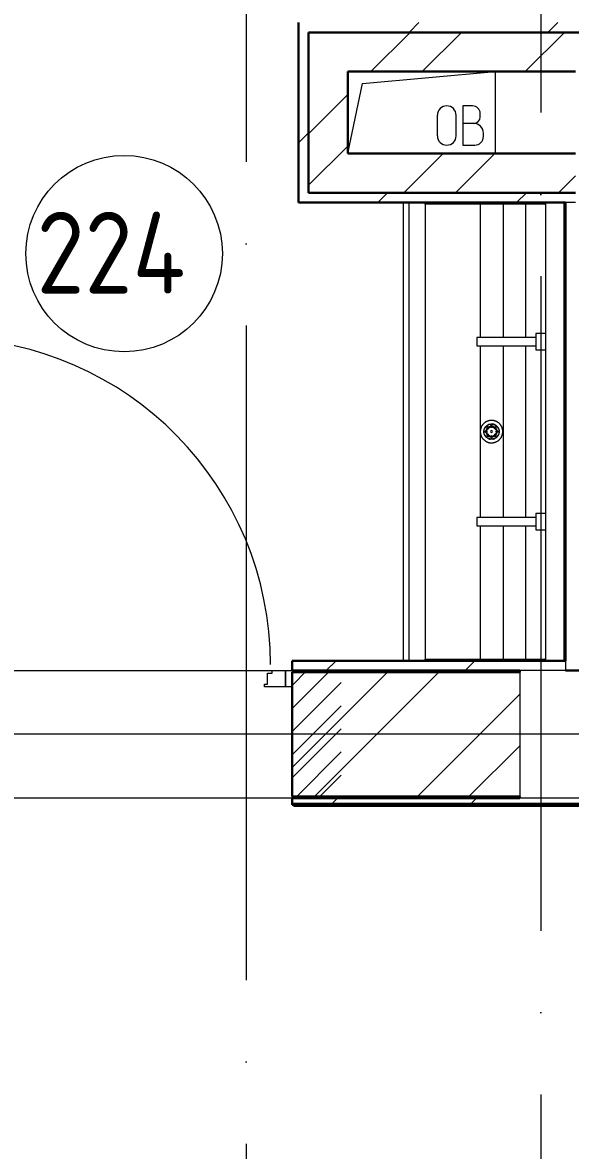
# Model space of a CAD drawing. Header units: millimetres. Extents: x -88595 to 880822, y -1054509 to -148035.
# Drawn here: x 313480 to 315153, y -275523 to -272077 of the extents above; entities that cross this region are included whole.
import ezdxf

# ---------------------------------------------------------------- set-up
doc = ezdxf.new("R2010")
doc.units = ezdxf.units.MM
doc.linetypes.add('ADSK_Линия сетки', pattern=[25, 20, -2.5, 0, -2.5])
doc.linetypes.add('ADSK_Штриховая_ш2 п1_5', pattern=[4.5, 3, -1.5])
for name, color, linetype, lineweight in [('Двери', 7, 'Continuous', 9), ('Марки помещений', 7, 'Continuous', 20), ('Оборудование', 7, 'Continuous', 18), ('Ограждение', 7, 'Continuous', 9), ('Оси', 7, 'Continuous', 9), ('Перекрытие', 7, 'Continuous', 18), ('Сантехника', 7, 'Continuous', 18), ('Стены внутренние', 7, 'Continuous', 18), ('Стены наружные', 7, 'Continuous', 18), ('Стены штриховка', 7, 'Continuous', 9)]:
    doc.layers.add(name, color=color, linetype=linetype, lineweight=lineweight)
doc.layers.add('Двери открывание', color=7, linetype='Continuous', lineweight=9, true_color=0xc0c0c0)
doc.styles.add('GOST Common_2', font='GOST_Common.ttf', dxfattribs={"width": 0.9, "height": 350})

# ---------------------------------------------------------------- blocks, each defined once
blk = doc.blocks.new('2 этаж')
at = {"layer": 'Двери', "lineweight": 18, "true_color": 0xff0000}
h = blk.add_hatch(dxfattribs=at)
h.set_pattern_fill('FP_2', color=1, style=0, pattern_type=2)
h.set_pattern_definition([(45, (342947.5, 653556.506), (-35.3553, 35.3553), [])])
h.paths.add_polyline_path([(343637.5, 653361.5), (343787.5, 653361.5), (343787.5, 653751.5), (343637.5, 653751.5), (343637.5, 653539.2)])
h.paths.add_polyline_path([(342507.5, 653361.5), (342507.5, 653751.5), (342357.5, 653751.5), (342357.5, 653361.5)])
at = {"lineweight": 18}
for p, q in [((343852.1, 655545.6), (344257.5, 655581.5)), ((344257.5, 655581.5), (344257.5, 655331.5)), ((343807.5, 655331.5), (343852.1, 655545.6)), ((344188.7, 655476.8), (344158.7, 655476.8)), ((344158.7, 655476.8), (344158.7, 655356.8)), ((344081.1, 655385.5), (344081.1, 655448.1)), ((344138.5, 655385.5), (344138.5, 655448.1)), ((344192, 655423.5), (344158.7, 655423.5)), ((344212, 655443.5), (344212, 655453.5)), ((344222, 655383.5), (344222, 655393.5)), ((344158.7, 655356.8), (344195.3, 655356.8))]:
    blk.add_line(p, q, dxfattribs=at)
for centre, radius, start, end in [((344109.8, 655448.1), 28.7, 0, 180), ((344188.7, 655453.5), 23.3, 0, 90), ((344192, 655443.5), 20, 270, 0), ((344192, 655393.5), 30, 0, 90), ((344109.8, 655385.5), 28.7, 180, 0), ((344195.3, 655383.5), 26.7, 270, 0)]:
    blk.add_arc(centre, radius, start, end, dxfattribs=at)
at = {"layer": 'Двери'}
for p, q in [((343562.5, 653743.5), (343576.5, 653743.5)), ((343562.5, 653709.5), (343562.5, 653743.5)), ((343576.5, 653743.5), (343576.5, 653751.5)), ((343576.5, 653751.5), (343617.5, 653751.5)), ((343617.5, 653751.5), (343637.5, 653751.5)), ((343617.5, 653701.5), (343617.5, 653751.5)), ((343617.5, 653751.5), (343617.5, 653701.5)), ((343637.5, 653751.5), (343637.5, 653701.5)), ((343553.5, 653709.5), (343562.5, 653709.5)), ((343553.5, 653701.5), (343553.5, 653709.5)), ((343617.5, 653701.5), (343553.5, 653701.5)), ((343637.5, 653701.5), (343617.5, 653701.5))]:
    blk.add_line(p, q, dxfattribs=at)
at = {"layer": 'Двери', "linetype": 'ADSK_Штриховая_ш2 п1_5'}
for p, q in [((343787.5, 653751.5), (343637.5, 653751.5)), ((343637.5, 653751.5), (343637.5, 653361.5)), ((343637.5, 653361.5), (343787.5, 653361.5))]:
    blk.add_line(p, q, dxfattribs=at)
at = {"layer": 'Двери открывание'}
blk.add_arc((342573.5, 653769.5), 998, 0, 88.9666, dxfattribs=at)
at = {"layer": 'Марки помещений'}
blk.add_circle((343124.5, 655025.4), 300, dxfattribs=at)
at = {"layer": 'Ограждение'}
for q in [(343642.5, 653341.5), (345172.5, 653336.5)]:
    blk.add_line((343642.5, 653336.5), q, dxfattribs=at)
at = {"layer": 'Оси', "linetype": 'ADSK_Линия сетки', "ltscale": 100}
for p, q in [((343497.5, 697307.1), (343497.5, 631330.4)), ((344397.5, 662456.5), (344397.5, 632600.4)), ((364564.8, 653556.5), (287587.4, 653556.5))]:
    blk.add_line(p, q, dxfattribs=at)
at = {"layer": 'Перекрытие', "color": 49, "ltscale": 100, "true_color": 0x464646}
for p, q in [((344257.5, 655581.5), (344257.5, 655331.5)), ((343637.5, 653361.5), (342507.5, 653361.5))]:
    blk.add_line(p, q, dxfattribs=at)
at = {"layer": 'Сантехника'}
for p, q in [((343976.5, 655181.5), (343976.5, 653781.5)), ((343993.5, 655181.5), (343993.5, 653781.5)), ((344043.5, 655176.5), (344043.5, 655181.5)), ((344400.6, 655181.5), (344400.6, 655176.5)), ((344411.5, 655181.5), (344411.5, 655176.5)), ((344411.5, 655176.5), (344411.5, 655181.5)), ((344467.5, 655181.5), (344467.5, 653781.5)), ((344043.5, 655176.5), (344043.5, 653786.5)), ((344400.6, 655176.5), (344043.5, 655176.5)), ((344211.4, 655176.5), (344211.4, 654769)), ((344282.1, 655176.5), (344282.1, 654769)), ((344350.1, 655176.5), (344350.1, 654768.9)), ((344409.1, 655176.5), (344400.6, 655176.5)), ((344409.1, 655176.5), (344411.5, 655176.5)), ((344411.5, 655176.5), (344411.5, 653786.5)), ((344381.5, 654769), (344201.5, 654769)), ((344201.5, 654769), (344201.5, 654744)), ((344411.5, 654781.5), (344381.5, 654781.5)), ((344381.5, 654781.5), (344381.5, 654731.5)), ((344201.5, 654744), (344381.5, 654744)), ((344211.4, 654744), (344211.4, 654219)), ((344282.1, 654744), (344282.1, 654219)), ((344350.1, 654744.1), (344350.1, 654218.9)), ((344381.5, 654731.5), (344411.5, 654731.5)), ((344381.5, 654219), (344201.5, 654219)), ((344201.5, 654219), (344201.5, 654194)), ((344411.5, 654231.5), (344381.5, 654231.5)), ((344381.5, 654231.5), (344381.5, 654181.5)), ((344201.5, 654194), (344381.5, 654194)), ((344211.4, 654194), (344211.4, 653786.5)), ((344282.1, 654194), (344282.1, 653786.5)), ((344350.1, 654194.1), (344350.1, 653786.5)), ((344381.5, 654181.5), (344411.5, 654181.5)), ((344043.5, 653781.5), (344043.5, 653786.5)), ((344043.5, 653786.5), (344400.6, 653786.5)), ((344400.6, 653786.5), (344409.1, 653786.5)), ((344400.6, 653786.5), (344400.6, 653781.5)), ((344411.5, 653786.5), (344409.1, 653786.5)), ((344411.5, 653786.5), (344411.5, 653781.5)), ((344411.5, 653781.5), (344411.5, 653786.5))]:
    blk.add_line(p, q, dxfattribs=at)
at = {"layer": 'Сантехника', "flags": 128}
for points in [[(344280.8, 654481.5), (344280.8, 654482.9), (344280.7, 654484.2), (344280.6, 654485.6), (344280.4, 654487), (344280.1, 654488.3), (344279.8, 654489.7), (344279.5, 654491), (344279.1, 654492.3), (344278.6, 654493.6), (344278.1, 654494.9), (344277.5, 654496.1), (344276.9, 654497.3), (344276.3, 654498.5), (344275.6, 654499.7), (344274.8, 654500.9), (344274, 654502), (344273.2, 654503.1), (344272.3, 654504.1), (344271.4, 654505.1), (344270.4, 654506.1), (344269.4, 654507), (344268.4, 654507.9), (344267.3, 654508.8), (344266.2, 654509.6), (344265, 654510.4), (344263.9, 654511.1), (344262.7, 654511.8), (344261.4, 654512.4), (344260.2, 654513), (344258.9, 654513.5), (344257.6, 654513.9), (344256.3, 654514.4), (344255, 654514.7), (344253.7, 654515), (344252.3, 654515.3), (344251, 654515.5), (344249.6, 654515.7), (344248.2, 654515.8), (344246.9, 654515.8), (344245.5, 654515.8), (344244.1, 654515.7), (344242.8, 654515.6), (344241.4, 654515.4), (344240, 654515.2), (344238.7, 654514.9), (344237.4, 654514.6), (344236.1, 654514.2), (344234.8, 654513.7), (344233.5, 654513.2), (344232.2, 654512.7), (344231, 654512.1), (344229.8, 654511.5), (344228.6, 654510.8), (344227.4, 654510), (344226.3, 654509.2), (344225.2, 654508.4), (344224.2, 654507.5), (344223.1, 654506.6), (344222.2, 654505.7), (344221.2, 654504.7), (344220.3, 654503.6), (344219.4, 654502.6), (344218.6, 654501.5), (344217.8, 654500.3), (344217.1, 654499.2), (344216.4, 654498), (344215.8, 654496.8), (344215.2, 654495.5), (344214.7, 654494.3), (344214.2, 654493), (344213.7, 654491.7), (344213.4, 654490.4), (344213, 654489), (344212.8, 654487.7), (344212.5, 654486.3), (344212.4, 654485), (344212.3, 654483.6), (344212.2, 654482.2), (344212.2, 654481.5)], [(344223.2, 654481.5), (344223.2, 654482.4), (344223.3, 654483.4), (344223.4, 654484.3), (344223.5, 654485.2), (344223.7, 654486.1), (344223.9, 654487), (344224.1, 654487.9), (344224.4, 654488.8), (344224.7, 654489.7), (344225, 654490.6), (344225.4, 654491.4), (344225.8, 654492.3), (344226.3, 654493.1), (344226.8, 654493.9), (344227.3, 654494.7), (344227.8, 654495.4), (344228.4, 654496.2), (344229, 654496.9), (344229.6, 654497.6), (344230.3, 654498.2), (344230.9, 654498.9), (344231.7, 654499.5), (344232.4, 654500), (344233.1, 654500.6), (344233.9, 654501.1), (344234.7, 654501.6), (344235.5, 654502.1), (344236.3, 654502.5), (344237.2, 654502.9), (344238.1, 654503.2), (344238.9, 654503.5), (344239.8, 654503.8), (344240.7, 654504.1), (344241.6, 654504.3), (344242.5, 654504.5), (344243.5, 654504.6), (344244.4, 654504.7), (344245.3, 654504.8), (344246.2, 654504.8), (344247.2, 654504.8), (344248.1, 654504.8), (344249, 654504.7), (344250, 654504.5), (344250.9, 654504.4), (344251.8, 654504.2), (344252.7, 654504), (344253.6, 654503.7), (344254.5, 654503.4), (344255.3, 654503.1), (344256.2, 654502.7), (344257, 654502.3), (344257.9, 654501.8), (344258.7, 654501.4), (344259.4, 654500.9), (344260.2, 654500.3), (344261, 654499.8), (344261.7, 654499.2), (344262.4, 654498.6), (344263, 654497.9), (344263.7, 654497.2), (344264.3, 654496.5), (344264.9, 654495.8), (344265.4, 654495.1), (344266, 654494.3), (344266.5, 654493.5), (344266.9, 654492.7), (344267.4, 654491.9), (344267.8, 654491), (344268.1, 654490.2), (344268.5, 654489.3), (344268.7, 654488.4), (344269, 654487.5), (344269.2, 654486.6), (344269.4, 654485.7), (344269.6, 654484.8), (344269.7, 654483.9), (344269.8, 654482.9), (344269.8, 654482), (344269.8, 654481.5)], [(344226.1, 654492.1), (344226.5, 654493), (344227, 654493.7), (344227.5, 654494.5), (344228, 654495.3), (344228.6, 654496), (344229.2, 654496.7), (344229.8, 654497.4), (344230.5, 654498), (344231.1, 654498.7), (344231.8, 654499.3), (344232.5, 654499.8)], [(344230, 654497.9), (344229.3, 654497.2), (344228.7, 654496.5), (344228.1, 654495.8), (344227.6, 654495.1), (344227, 654494.3), (344226.5, 654493.5), (344226.1, 654492.7)], [(344230.3, 654481.5), (344230.3, 654482.2), (344230.4, 654482.8), (344230.4, 654483.4), (344230.5, 654484.1), (344230.6, 654484.7), (344230.8, 654485.4), (344230.9, 654486), (344231.1, 654486.6), (344231.3, 654487.2), (344231.6, 654487.8), (344231.8, 654488.4), (344232.1, 654489), (344232.4, 654489.6), (344232.8, 654490.1), (344233.1, 654490.7), (344233.5, 654491.2), (344233.9, 654491.7), (344234.3, 654492.2), (344234.8, 654492.7), (344235.2, 654493.1), (344235.7, 654493.6), (344236.2, 654494), (344236.7, 654494.4), (344237.2, 654494.8), (344237.7, 654495.1)], [(344233.3, 654500.4), (344234.1, 654500.9), (344234.8, 654501.4), (344235.6, 654501.8), (344236.5, 654502.2), (344237.3, 654502.6), (344238.2, 654503), (344239, 654503.3)], [(344238.5, 654503.4), (344237.7, 654503.1), (344236.8, 654502.7), (344236, 654502.3)], [(344242.6, 654504.2), (344243.5, 654504.3), (344244.4, 654504.4), (344245.3, 654504.5), (344246.3, 654504.5), (344247.2, 654504.5), (344248.1, 654504.5), (344249, 654504.4), (344249.9, 654504.3), (344250.8, 654504.1), (344251.7, 654503.9), (344252.6, 654503.7), (344253.5, 654503.5), (344254.4, 654503.2), (344255.2, 654502.8), (344256.1, 654502.5), (344256.9, 654502.1), (344257.7, 654501.6), (344258.5, 654501.2), (344259.3, 654500.7), (344260.1, 654500.1)], [(344243.1, 654497.3), (344243.7, 654497.5), (344244.4, 654497.6), (344245, 654497.6), (344245.7, 654497.7), (344246.3, 654497.7), (344247, 654497.7), (344247.6, 654497.7), (344248.3, 654497.6), (344248.9, 654497.5), (344249.5, 654497.4)], [(344257.5, 654502.1), (344256.7, 654502.5), (344255.8, 654502.9), (344254.9, 654503.2), (344254.1, 654503.5), (344253.2, 654503.8), (344252.3, 654504.1), (344251.4, 654504.3), (344250.5, 654504.5), (344249.5, 654504.6)], [(344255.5, 654495), (344256, 654494.6), (344256.6, 654494.2), (344257.1, 654493.8), (344257.5, 654493.4), (344258, 654492.9), (344258.4, 654492.4), (344258.9, 654492), (344259.3, 654491.5), (344259.7, 654490.9), (344260, 654490.4), (344260.4, 654489.9), (344260.7, 654489.3), (344261, 654488.7), (344261.3, 654488.1), (344261.5, 654487.5), (344261.8, 654486.9), (344262, 654486.3), (344262.1, 654485.7), (344262.3, 654485.1), (344262.4, 654484.4), (344262.5, 654483.8), (344262.6, 654483.1), (344262.7, 654482.5), (344262.7, 654481.9), (344262.7, 654481.5)], [(344260.3, 654499.9), (344260.8, 654499.6), (344261.5, 654499), (344262.2, 654498.4), (344262.9, 654497.7), (344263.5, 654497.1), (344264.1, 654496.4), (344264.7, 654495.7), (344265.2, 654494.9), (344265.8, 654494.2), (344266.2, 654493.4), (344266.7, 654492.6)], [(344266.7, 654493.1), (344266.2, 654493.9), (344265.7, 654494.7), (344265.2, 654495.4), (344264.6, 654496.2), (344264, 654496.9), (344263.4, 654497.6), (344262.7, 654498.2)], [(344212.2, 654481.5), (344212.2, 654480.1), (344212.3, 654478.8), (344212.4, 654477.4), (344212.6, 654476), (344212.9, 654474.7), (344213.2, 654473.4), (344213.5, 654472), (344213.9, 654470.7), (344214.4, 654469.4), (344214.9, 654468.1), (344215.5, 654466.9), (344216.1, 654465.7), (344216.7, 654464.5), (344217.4, 654463.3), (344218.2, 654462.1), (344219, 654461), (344219.8, 654459.9), (344220.7, 654458.9), (344221.6, 654457.9), (344222.6, 654456.9), (344223.6, 654456), (344224.6, 654455.1), (344225.7, 654454.2), (344226.8, 654453.4), (344228, 654452.6), (344229.1, 654451.9), (344230.3, 654451.3), (344231.6, 654450.6), (344232.8, 654450.1), (344234.1, 654449.5), (344235.4, 654449.1), (344236.7, 654448.6), (344238, 654448.3), (344239.3, 654448), (344240.7, 654447.7), (344242, 654447.5), (344243.4, 654447.3), (344244.8, 654447.3), (344246.1, 654447.2), (344247.5, 654447.2), (344248.9, 654447.3), (344250.2, 654447.4), (344251.6, 654447.6), (344253, 654447.8), (344254.3, 654448.1), (344255.6, 654448.4), (344256.9, 654448.8), (344258.2, 654449.3), (344259.5, 654449.8), (344260.8, 654450.3), (344262, 654450.9), (344263.2, 654451.6), (344264.4, 654452.3), (344265.6, 654453), (344266.7, 654453.8), (344267.8, 654454.6), (344268.8, 654455.5), (344269.9, 654456.4), (344270.8, 654457.3), (344271.8, 654458.3), (344272.7, 654459.4), (344273.6, 654460.4), (344274.4, 654461.5), (344275.2, 654462.7), (344275.9, 654463.8), (344276.6, 654465), (344277.2, 654466.2), (344277.8, 654467.5), (344278.3, 654468.7), (344278.8, 654470), (344279.3, 654471.3), (344279.6, 654472.6), (344280, 654474), (344280.2, 654475.3), (344280.5, 654476.7), (344280.6, 654478), (344280.7, 654479.4), (344280.8, 654480.8), (344280.8, 654481.5)], [(344223.6, 654485.7), (344223.4, 654484.8), (344223.3, 654483.9), (344223.2, 654482.9), (344223.2, 654482), (344223.2, 654481.5)], [(344223.2, 654481.5), (344223.2, 654480.6), (344223.3, 654479.6), (344223.4, 654478.7), (344223.5, 654477.8)], [(344269.8, 654481.5), (344269.8, 654480.6), (344269.7, 654479.6), (344269.6, 654478.7), (344269.5, 654477.8), (344269.3, 654476.9), (344269.1, 654476), (344268.9, 654475.1), (344268.6, 654474.2), (344268.3, 654473.3), (344268, 654472.4), (344267.6, 654471.6), (344267.2, 654470.7), (344266.7, 654469.9), (344266.2, 654469.1), (344265.7, 654468.3), (344265.2, 654467.6), (344264.6, 654466.9), (344264, 654466.1), (344263.4, 654465.5), (344262.7, 654464.8), (344262.1, 654464.2), (344261.3, 654463.5), (344260.6, 654463), (344259.9, 654462.4), (344259.1, 654461.9), (344258.3, 654461.4), (344257.5, 654461), (344256.7, 654460.5), (344255.8, 654460.1), (344254.9, 654459.8), (344254.1, 654459.5), (344253.2, 654459.2), (344252.3, 654458.9), (344251.4, 654458.7), (344250.5, 654458.5), (344249.5, 654458.4), (344248.6, 654458.3), (344247.7, 654458.2), (344246.8, 654458.2), (344245.8, 654458.2), (344244.9, 654458.3), (344244, 654458.3), (344243, 654458.5), (344242.1, 654458.6), (344241.2, 654458.8), (344240.3, 654459), (344239.4, 654459.3), (344238.5, 654459.6), (344237.7, 654459.9), (344236.8, 654460.3), (344236, 654460.7), (344235.1, 654461.2), (344234.3, 654461.6), (344233.6, 654462.1), (344232.8, 654462.7), (344232, 654463.2), (344231.3, 654463.8), (344230.6, 654464.4), (344230, 654465.1), (344229.3, 654465.8), (344228.7, 654466.5), (344228.1, 654467.2), (344227.6, 654467.9), (344227, 654468.7), (344226.5, 654469.5), (344226.1, 654470.3), (344225.6, 654471.1), (344225.2, 654472), (344224.9, 654472.8), (344224.5, 654473.7), (344224.3, 654474.6), (344224, 654475.5), (344223.8, 654476.4), (344223.6, 654477.3), (344223.4, 654478.2), (344223.3, 654479.1), (344223.2, 654480.1), (344223.2, 654481), (344223.2, 654481.5)], [(344223.5, 654481.5), (344223.5, 654482.4), (344223.5, 654483.3), (344223.6, 654484.3), (344223.8, 654485.2), (344223.9, 654486.1), (344224.1, 654487)], [(344224, 654476.4), (344223.8, 654477.3), (344223.7, 654478.3), (344223.6, 654479.2), (344223.5, 654480.1), (344223.5, 654481), (344223.5, 654481.5)], [(344259.7, 654462.6), (344258.9, 654462.1), (344258.2, 654461.6), (344257.4, 654461.2), (344256.5, 654460.8), (344255.7, 654460.4), (344254.8, 654460), (344254, 654459.7), (344253.1, 654459.4), (344252.2, 654459.2), (344251.3, 654459), (344250.4, 654458.8), (344249.5, 654458.7), (344248.6, 654458.6), (344247.7, 654458.5), (344246.7, 654458.5), (344245.8, 654458.5), (344244.9, 654458.5), (344244, 654458.6), (344243.1, 654458.7), (344242.2, 654458.9), (344241.3, 654459.1), (344240.4, 654459.3), (344239.5, 654459.6), (344238.6, 654459.9), (344237.8, 654460.2), (344236.9, 654460.6), (344236.1, 654461), (344235.3, 654461.4), (344234.5, 654461.9), (344233.7, 654462.4), (344232.9, 654462.9), (344232.2, 654463.4), (344231.5, 654464), (344230.8, 654464.6), (344230.1, 654465.3), (344229.5, 654465.9), (344228.9, 654466.6), (344228.3, 654467.4), (344227.8, 654468.1), (344227.3, 654468.8), (344226.8, 654469.6), (344226.3, 654470.4)], [(344226.3, 654469.9), (344226.8, 654469.1), (344227.3, 654468.3), (344227.8, 654467.6), (344228.4, 654466.9), (344229, 654466.1), (344229.6, 654465.5), (344230.3, 654464.8)], [(344237.5, 654468), (344237, 654468.4), (344236.5, 654468.8), (344236, 654469.2), (344235.5, 654469.6), (344235, 654470.1), (344234.6, 654470.6), (344234.1, 654471), (344233.7, 654471.6), (344233.3, 654472.1), (344233, 654472.6), (344232.6, 654473.2), (344232.3, 654473.7), (344232, 654474.3), (344231.7, 654474.9), (344231.5, 654475.5), (344231.2, 654476.1), (344231, 654476.7), (344230.9, 654477.3), (344230.7, 654477.9), (344230.6, 654478.6), (344230.5, 654479.2), (344230.4, 654479.9), (344230.3, 654480.5), (344230.3, 654481.2), (344230.3, 654481.5)], [(344235.5, 654461), (344236.3, 654460.5), (344237.2, 654460.1), (344238.1, 654459.8), (344238.9, 654459.5), (344239.8, 654459.2), (344240.7, 654458.9), (344241.6, 654458.7), (344242.5, 654458.5), (344243.5, 654458.4)], [(344249.9, 654465.7), (344249.3, 654465.5), (344248.6, 654465.4), (344248, 654465.4), (344247.3, 654465.3), (344246.7, 654465.3), (344246, 654465.3), (344245.4, 654465.3), (344244.7, 654465.4), (344244.1, 654465.5), (344243.5, 654465.6)], [(344250, 654458.5), (344250.9, 654458.6), (344251.8, 654458.8), (344252.7, 654459), (344253.6, 654459.3), (344254.5, 654459.6), (344255.3, 654459.9), (344256.2, 654460.3), (344257, 654460.7)], [(344262.7, 654481.5), (344262.7, 654480.9), (344262.6, 654480.2), (344262.6, 654479.6), (344262.5, 654478.9), (344262.4, 654478.3), (344262.2, 654477.7), (344262.1, 654477), (344261.9, 654476.4), (344261.7, 654475.8), (344261.4, 654475.2), (344261.2, 654474.6), (344260.9, 654474), (344260.6, 654473.5), (344260.2, 654472.9), (344259.9, 654472.4), (344259.5, 654471.8), (344259.1, 654471.3), (344258.7, 654470.8), (344258.2, 654470.3), (344257.8, 654469.9), (344257.3, 654469.4), (344256.8, 654469), (344256.3, 654468.6), (344255.8, 654468.2), (344255.3, 654467.9)], [(344266.9, 654470.9), (344266.5, 654470.1), (344266, 654469.3), (344265.5, 654468.5), (344265, 654467.7), (344264.4, 654467), (344263.8, 654466.3), (344263.2, 654465.6), (344262.6, 654465), (344261.9, 654464.4), (344261.2, 654463.7), (344260.5, 654463.2), (344260.3, 654463.1)], [(344263, 654465.1), (344263.7, 654465.8), (344264.3, 654466.5), (344264.9, 654467.2), (344265.4, 654467.9), (344266, 654468.7), (344266.5, 654469.5), (344266.9, 654470.3)], [(344269.5, 654481.5), (344269.5, 654480.6), (344269.5, 654479.7), (344269.4, 654478.7), (344269.2, 654477.8), (344269.1, 654476.9), (344268.9, 654476)], [(344269, 654486.6), (344269.2, 654485.7), (344269.3, 654484.8), (344269.4, 654483.8), (344269.5, 654482.9), (344269.5, 654482), (344269.5, 654481.5)], [(344269.4, 654477.3), (344269.6, 654478.2), (344269.7, 654479.1), (344269.8, 654480.1), (344269.8, 654481), (344269.8, 654481.5)], [(344269.8, 654481.5), (344269.8, 654482.4), (344269.7, 654483.4), (344269.6, 654484.3), (344269.5, 654485.2)]]:
    blk.add_lwpolyline(points, dxfattribs=at)
at = {"layer": 'Сантехника'}
for centre, radius, start, end in [((344246.5, 654481.5), 34.3, 145.0376, 161.2102), ((344246.5, 654481.5), 34.3, 133.5244, 136.5478), ((344246.5, 654481.5), 34.3, 112.2071, 129.1028), ((344246.5, 654481.5), 23, 144, 154.1058), ((344246.5, 654481.5), 15.9, 0, 180), ((344235, 654493), 3, 45, 225), ((344235, 654493), 3, 135, 195), ((344246.5, 654481.5), 18.1, 136.1528, 141.4432), ((344235, 654493), 3, 210, 225), ((344235, 654493), 3, 225, 45), ((344235, 654493), 3, 225, 285), ((344235, 654493), 3, 90, 120), ((344246.5, 654481.5), 14.1, 136.2949, 141.7649), ((344246.5, 654481.5), 14.1, 126.2525, 137.7972), ((344246.5, 654481.5), 14.1, 125.5328, 135), ((344246.5, 654481.5), 13.9, 45, 135), ((344246.5, 654481.5), 13.9, 45, 135), ((344246.5, 654481.5), 16.2, 120, 125.8473), ((344235, 654493), 3, 330, 45), ((344246.5, 654481.5), 16.2, 110.5449, 119.1506), ((344246.5, 654481.5), 14.1, 113.7949, 123.75), ((344246.5, 654481.5), 14.1, 102.5449, 112.5), ((344246.5, 654481.5), 16.2, 39.3943, 101.028), ((344246.5, 654497.7), 3, 3.8888, 180), ((344246.5, 654497.7), 3, 0, 180), ((344246.5, 654497.7), 3, 180, 255), ((344246.5, 654497.7), 3, 180, 0), ((344246.5, 654481.5), 14.1, 91.2949, 101.25), ((344246.5, 654481.5), 34.3, 81.2405, 94.5295), ((344246.5, 654481.5), 18.1, 83.5568, 96.4432), ((344246.5, 654481.5), 14.1, 80.5238, 95.3542), ((344246.5, 654481.5), 14.1, 80.0449, 90), ((344246.5, 654497.7), 3, 285, 356.1112), ((344246.5, 654481.5), 14.1, 68.7949, 76.5896), ((344246.5, 654481.5), 14.1, 57.5449, 67.5), ((344246.5, 654481.5), 34.3, 75.5624, 79.0767), ((344246.5, 654481.5), 14.1, 46.2949, 56.25), ((344258, 654493), 3, 135, 210), ((344258, 654493), 3, 135, 315), ((344246.5, 654481.5), 14.1, 41.7766, 52.7822), ((344258, 654493), 3, 315, 135), ((344246.5, 654481.5), 14.1, 38.2351, 45), ((344246.5, 654481.5), 34.3, 56.5875, 72.8932), ((344258, 654493), 3, 255, 315), ((344258, 654493), 3, 60, 90), ((344258, 654493), 3, 345, 45), ((344258, 654493), 3, 315, 330), ((344246.5, 654481.5), 23, 25.3123, 36), ((344246.5, 654481.5), 34.3, 20.4173, 38.2302), ((344246.5, 654481.5), 34.3, 170.2639, 180), ((344246.5, 654481.5), 34.3, 180, 184.4583), ((344246.5, 654481.5), 34.3, 200.4173, 218.2302), ((344246.5, 654481.5), 23, 206.4949, 216), ((344230.3, 654481.5), 3, 90, 180), ((344230.3, 654481.5), 3, 148.0316, 180), ((344230.3, 654481.5), 3, 180, 211.9684), ((344230.3, 654481.5), 3, 180, 270), ((344230.3, 654481.5), 3, 90, 105), ((344230.3, 654481.5), 3, 255, 270), ((344246.5, 654481.5), 16.2, 158.4339, 180), ((344230.3, 654481.5), 3, 30, 90), ((344230.3, 654481.5), 3, 0, 90), ((344230.3, 654481.5), 3, 270, 0), ((344230.3, 654481.5), 3, 270, 330), ((344246.5, 654481.5), 15.9, 180, 0), ((344235, 654470.1), 3, 135, 315), ((344235, 654470.1), 3, 165, 225), ((344246.5, 654481.5), 14.1, 173.2684, 180), ((344246.5, 654481.5), 14.1, 181.2497, 186.7316), ((344235, 654470.1), 3, 135, 150), ((344235, 654470.1), 3, 75, 135), ((344235, 654470.1), 3, 315, 135), ((344235, 654470.1), 3, 240, 270), ((344246.5, 654481.5), 16.2, 219.3943, 240), ((344246.5, 654481.5), 14.1, 218.2351, 224.9468), ((344246.5, 654481.5), 13.9, 225, 315), ((344246.5, 654481.5), 14.1, 226.2949, 234.4672), ((344246.5, 654481.5), 13.9, 226.4598, 315), ((344246.5, 654481.5), 14.1, 227.2619, 233.7475), ((344235, 654470.1), 3, 315, 29.7722), ((344246.5, 654481.5), 16.2, 240.8494, 280.6377), ((344246.5, 654481.5), 14.1, 237.5449, 247.5), ((344246.5, 654481.5), 14.1, 248.7949, 258.75), ((344246.5, 654481.5), 3, 0, 180), ((344246.5, 654481.5), 3, 180, 0), ((344246.5, 654465.3), 3, 0, 180), ((344246.5, 654465.3), 3, 105, 180), ((344246.5, 654465.3), 3, 180, 356.1112), ((344246.5, 654465.3), 3, 180, 0), ((344246.5, 654481.5), 14.1, 260.0449, 270), ((344246.5, 654481.5), 18.1, 263.5568, 276.4432), ((344246.5, 654481.5), 14.1, 264.6458, 280.001), ((344246.5, 654481.5), 14.1, 271.2949, 281.25), ((344246.5, 654465.3), 3, 3.8888, 75), ((344246.5, 654481.5), 14.1, 283.4104, 292.5), ((344246.5, 654481.5), 16.2, 290.5449, 335.2568), ((344246.5, 654481.5), 14.1, 293.7949, 303.75), ((344246.5, 654481.5), 14.1, 305.0449, 315), ((344258, 654470.1), 3, 45, 225), ((344258, 654470.1), 3, 150.2278, 225), ((344258, 654470.1), 3, 225, 45), ((344246.5, 654481.5), 14.1, 316.2949, 321.7649), ((344258, 654470.1), 3, 45, 105), ((344258, 654470.1), 3, 270, 300), ((344262.7, 654481.5), 3, 90, 180), ((344262.7, 654481.5), 3, 180, 270), ((344262.7, 654481.5), 3, 90, 150), ((344262.7, 654481.5), 3, 210, 270), ((344258, 654470.1), 3, 30, 45), ((344258, 654470.1), 3, 315, 15), ((344246.5, 654481.5), 13.9, 0, 0.9015), ((344246.5, 654481.5), 13.9, 359.0985, 0), ((344246.5, 654481.5), 13.9, 359.0985, 0), ((344246.5, 654481.5), 14.1, 356.8951, 0), ((344246.5, 654481.5), 16.2, 338.4339, 0), ((344262.7, 654481.5), 3, 75, 90), ((344262.7, 654481.5), 3, 0, 90), ((344262.7, 654481.5), 3, 270, 0), ((344262.7, 654481.5), 3, 270, 285), ((344246.5, 654481.5), 23, 324, 333.5051), ((344262.7, 654481.5), 3, 0, 30), ((344262.7, 654481.5), 3, 330, 0), ((344246.5, 654481.5), 34.3, 313.5244, 316.5478), ((344246.5, 654481.5), 34.3, 325.0376, 341.2102), ((344246.5, 654481.5), 34.3, 344.3157, 347.198), ((344246.5, 654481.5), 34.3, 350.2639, 0), ((344246.5, 654481.5), 34.3, 0, 4.4583), ((344246.5, 654481.5), 34.3, 236.5875, 252.8932), ((344246.5, 654481.5), 34.3, 255.5624, 259.0767), ((344246.5, 654481.5), 34.3, 261.2405, 274.5295), ((344246.5, 654481.5), 34.3, 292.2071, 310.7179)]:
    blk.add_arc(centre, radius, start, end, dxfattribs=at)
at = {"layer": 'Стены внутренние'}
for p, q in [((342568.5, 653751.5), (343576.5, 653751.5)), ((344472.5, 653751.5), (344332.5, 653751.5)), ((344332.5, 653746.5), (344332.5, 653366.5))]:
    blk.add_line(p, q, dxfattribs=at)
at = {"layer": 'Стены внутренние', "lineweight": 30}
for p, q in [((344332.5, 653751.5), (344332.5, 653746.5)), ((344332.5, 653366.5), (344332.5, 653361.5))]:
    blk.add_line(p, q, dxfattribs=at)
at = {"layer": 'Стены наружные', "lineweight": 30}
for p, q in [((343657.5, 655731.5), (343657.5, 655181.5)), ((344962.5, 655701.5), (343687.5, 655701.5)), ((343687.5, 655211.5), (343687.5, 655701.5)), ((343807.5, 655581.5), (344502.5, 655581.5)), ((343807.5, 655331.5), (343807.5, 655581.5)), ((344502.5, 655331.5), (343807.5, 655331.5)), ((343657.5, 655181.5), (344472.5, 655181.5)), ((344502.5, 655211.5), (343687.5, 655211.5)), ((344472.5, 655181.5), (344472.5, 653781.5)), ((344472.5, 653781.5), (343637.5, 653781.5)), ((343637.5, 653781.5), (343637.5, 653751.5)), ((343637.5, 653751.5), (344332.5, 653751.5)), ((344332.5, 653746.5), (343637.5, 653746.5)), ((343637.5, 653746.5), (343637.5, 653366.5)), ((344472.5, 653751.5), (345082.5, 653751.5)), ((343637.5, 653366.5), (344332.5, 653366.5)), ((344332.5, 653361.5), (343637.5, 653361.5)), ((343637.5, 653361.5), (343637.5, 653341.5)), ((343637.5, 653341.5), (345167.5, 653341.5))]:
    blk.add_line(p, q, dxfattribs=at)
at = {"layer": 'Стены наружные', "linetype": 'Continuous', "lineweight": 9}
for p, q in [((343994.6, 655701.5), (344024.6, 655731.5)), ((344418.9, 655701.5), (344448.9, 655731.5)), ((343877.8, 655581.5), (343997.8, 655701.5)), ((344034.9, 655581.5), (344154.9, 655701.5)), ((344349.2, 655581.5), (344469.2, 655701.5)), ((343687.5, 655391.2), (343807.5, 655511.2)), ((343657.5, 655364.4), (343687.5, 655394.4)), ((343687.5, 655234.1), (343807.5, 655354.1)), ((343979.2, 655211.5), (344099.2, 655331.5)), ((344136.4, 655211.5), (344256.4, 655331.5)), ((344450.7, 655211.5), (344502.5, 655263.3)), ((343898.9, 655181.5), (343928.9, 655211.5)), ((344323.1, 655181.5), (344353.1, 655211.5)), ((343741.6, 653751.5), (343771.6, 653781.5)), ((344165.9, 653751.5), (344195.9, 653781.5)), ((343637.5, 653455.4), (343928.6, 653746.5)), ((343705.8, 653366.5), (344085.8, 653746.5)), ((344020.1, 653366.5), (344332.5, 653678.9)), ((344177.2, 653366.5), (344332.5, 653521.8)), ((343760.9, 653346.5), (343775.9, 653361.5)), ((344185.2, 653346.5), (344200.2, 653361.5)), ((343685.2, 653341.5), (343690.2, 653346.5)), ((343755.9, 653341.5), (343760.9, 653346.5)), ((343826.6, 653341.5), (343831.6, 653346.5)), ((343897.3, 653341.5), (343902.3, 653346.5)), ((343968, 653341.5), (343973, 653346.5)), ((344038.8, 653341.5), (344043.8, 653346.5)), ((344109.5, 653341.5), (344114.5, 653346.5)), ((344180.2, 653341.5), (344185.2, 653346.5)), ((344250.9, 653341.5), (344255.9, 653346.5)), ((344321.6, 653341.5), (344326.6, 653346.5)), ((344392.3, 653341.5), (344397.3, 653346.5)), ((344463, 653341.5), (344468, 653346.5))]:
    blk.add_line(p, q, dxfattribs=at)
at = {"layer": 'Стены наружные'}
blk.add_line((345082.5, 653361.5), (344332.5, 653361.5), dxfattribs=at)
at = {"layer": 'Стены штриховка'}
for p, q in [((344502.5, 655181.5), (344472.5, 655181.5)), ((344472.5, 653781.5), (344472.5, 653751.5)), ((343637.5, 653346.5), (345167.5, 653346.5))]:
    blk.add_line(p, q, dxfattribs=at)
at = {"layer": 'Марки помещений', "style": 'GOST Common_2', "width": 0.9}
blk.add_text('224', height=250, dxfattribs=at).set_placement((342857.2, 654903.1))

msp = doc.modelspace()

# ---------------------------------------------------------------- block references
at = {"layer": 'Оборудование', "color": 5, "true_color": 0x0000ff}
msp.add_blockref('2 этаж', (-29334.2, -927808.4), dxfattribs=at)

doc.saveas('drawing.dxf')
